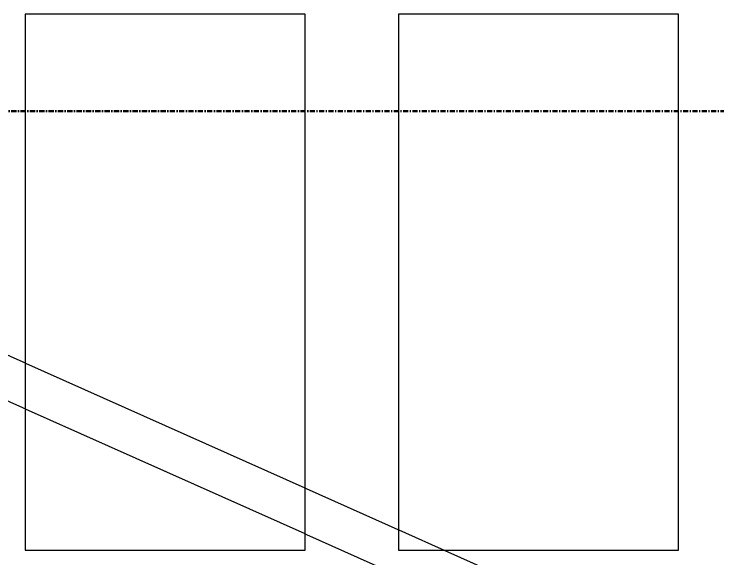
# Model space of a CAD drawing. Header units: millimetres. Extents: x -678720 to -601931, y -306 to 39239.
# Drawn here: x -651136 to -650382, y 4660 to 5244 of the extents above; entities that cross this region are included whole.
import ezdxf
from ezdxf.xclip import XClip

# ---------------------------------------------------------------- set-up
doc = ezdxf.new("R2010")
doc.units = ezdxf.units.MM
doc.header["$XCLIPFRAME"] = 0
doc.linetypes.add('DPA_Grid _ Level 100', pattern=[10, 5.5, -1.6, 1.3, -1.6])
doc.layers.add('000 - WIPEOUT', color=250, linetype='Continuous')
doc.layers.add('A11_ALU.SOLID SHEET', color=2, linetype='Continuous')
doc.layers.add('A-DOOR-E', color=2, linetype='Continuous', lineweight=25)
doc.layers.add('G-ANNO-SECL', color=3, linetype='Continuous', lineweight=9)

# ---------------------------------------------------------------- blocks, each defined once
blk = doc.blocks.new('DPA_AC-SG-PI - A1_1200x1300 mm-9660120-4234-01 ENLARGED MULTI-PURPOSE LEVEL - REFLECTED CEILING PLAN - SHEET 5')
at = {"layer": 'A-DOOR-E'}
for p, q in [((-556.64, 29.95), (511.63, -447.34)), ((493.28, -488.42), (-575, -11.13))]:
    blk.add_line(p, q, dxfattribs=at)
blk = doc.blocks.new('*U606')
at = {"color": 3}
for points in [[(-287.5, 3150), (287.5, 3150), (287.5, 2850), (-287.5, 2850)], [(-287.5, 2750), (287.5, 2750), (287.5, 2450), (-287.5, 2450)]]:
    blk.add_wipeout(points, dxfattribs=at).dxf.layer = '000 - WIPEOUT'
at = {"layer": 'A11_ALU.SOLID SHEET', "color": 0, "linetype": 'ByBlock'}
for points in [[(-287.5, 2850), (287.5, 2850), (287.5, 3150), (-287.5, 3150)], [(-287.5, 2450), (287.5, 2450), (287.5, 2750), (-287.5, 2750)]]:
    blk.add_lwpolyline(points, close=True, dxfattribs=at)
blk = doc.blocks.new('*U743')
at = {"layer": 'A11_ALU.SOLID SHEET', "color": 0, "linetype": 'ByBlock', "rotation": 90}
blk.add_blockref('*U606', (96708.5, 1377.5), dxfattribs=at)

msp = doc.modelspace()

# ---------------------------------------------------------------- block references
at = {"layer": 'A11_ALU.SOLID SHEET'}
ref = msp.add_blockref('*U743', (-744682.37, 3579.02), dxfattribs=at)
XClip(ref).set_block_clipping_path([(69798.6834257276, -3885.5002684942), (120965.0023936313, 33679.9972602262)])

# ---------------------------------------------------------------- next in the draw order: linework, layer by layer
at = {"layer": 'G-ANNO-SECL', "linetype": 'DPA_Grid _ Level 100', "lineweight": 50}
msp.add_line((-676908.87, 5139.9), (-604865.64, 5139.9), dxfattribs=at)

# ---------------------------------------------------------------- next in the draw order: block references
at = {"layer": 'A-DOOR-E', "rotation": 180}
msp.add_blockref('DPA_AC-SG-PI - A1_1200x1300 mm-9660120-4234-01 ENLARGED MULTI-PURPOSE LEVEL - REFLECTED CEILING PLAN - SHEET 5', (-650782.37, 4449.02), dxfattribs=at)

doc.saveas('drawing.dxf')
